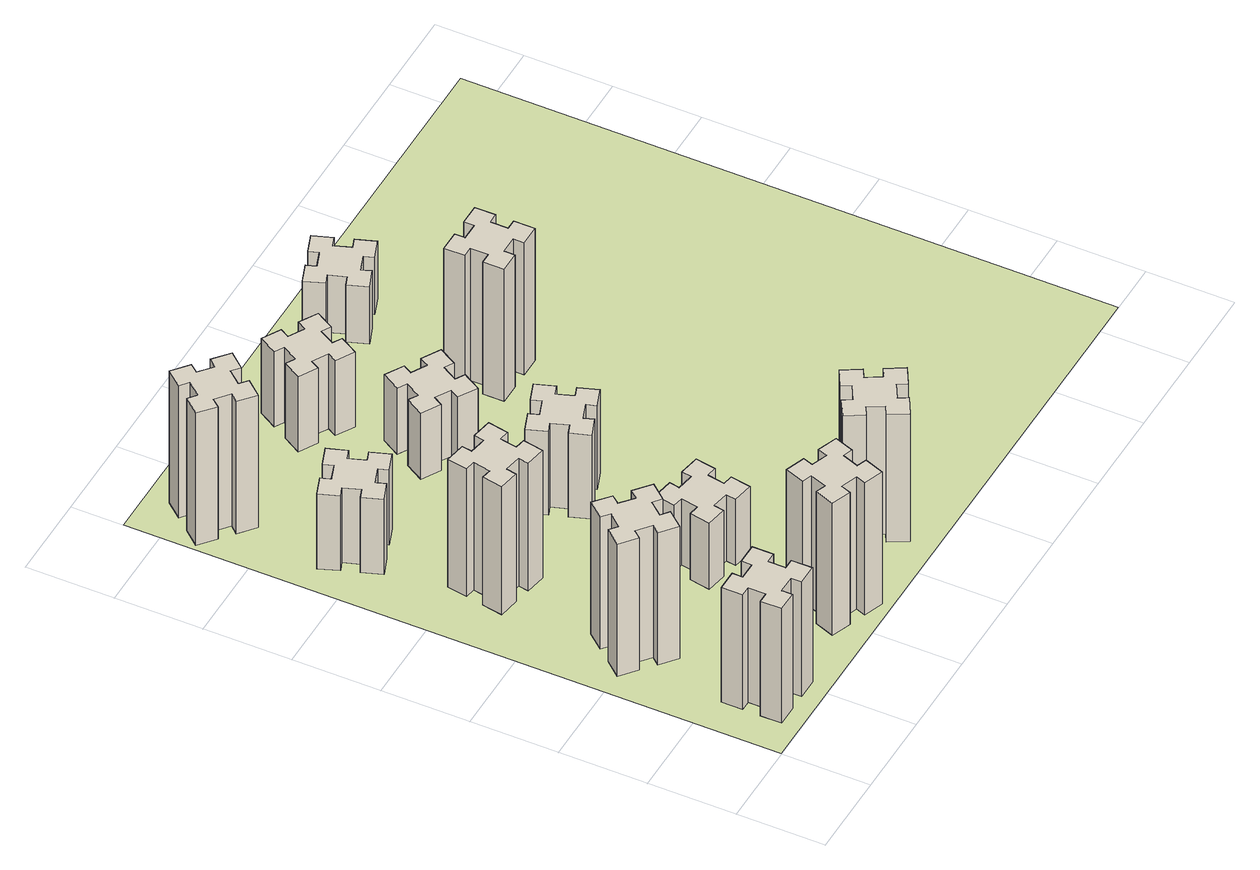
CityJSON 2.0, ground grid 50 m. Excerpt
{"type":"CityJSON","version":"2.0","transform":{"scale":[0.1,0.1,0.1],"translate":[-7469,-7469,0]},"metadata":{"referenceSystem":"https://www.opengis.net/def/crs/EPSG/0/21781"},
"CityObjects":{
"building1":{"type":"Building","attributes":{"class":"1000","function":"1000","usage":"1000","yearOfConstruction":2016,"roofType":"1000","measuredHeight":78,"storeysAboveGround":30,"storeysBelowGround":0},"geometry":[{"type":"Solid","lod":"1","boundaries":[[[[0,1,2,3,4,5,6,7,8,9,10,11,12,13,14,15,16,17,18,19]],[[17,16,20,21]],[[16,15,22,20]],[[15,14,23,22]],[[14,13,24,23]],[[13,12,25,24]],[[12,11,26,25]],[[11,10,27,26]],[[10,9,28,27]],[[9,8,29,28]],[[8,7,30,29]],[[7,6,31,30]],[[6,5,32,31]],[[5,4,33,32]],[[4,3,34,33]],[[3,2,35,34]],[[2,1,36,35]],[[1,0,37,36]],[[0,19,38,37]],[[19,18,39,38]],[[18,17,21,39]],[[24,25,26,27,28,29,30,31,32,33,34,35,36,37,38,39,21,20,22,23]]]]}]},
"building2":{"type":"Building","attributes":{"class":"1000","function":"1000","usage":"1000","yearOfConstruction":2016,"roofType":"1000","measuredHeight":90,"storeysAboveGround":30,"storeysBelowGround":0},"geometry":[{"type":"Solid","lod":"1","boundaries":[[[[40,41,42,43,44,45,46,47,48,49,50,51,52,53,54,55,56,57,58,59]],[[57,56,60,61]],[[56,55,62,60]],[[55,54,63,62]],[[54,53,64,63]],[[53,52,65,64]],[[52,51,66,65]],[[51,50,67,66]],[[50,49,68,67]],[[49,48,69,68]],[[48,47,70,69]],[[47,46,71,70]],[[46,45,72,71]],[[45,44,73,72]],[[44,43,74,73]],[[43,42,75,74]],[[42,41,76,75]],[[41,40,77,76]],[[40,59,78,77]],[[59,58,79,78]],[[58,57,61,79]],[[64,65,66,67,68,69,70,71,72,73,74,75,76,77,78,79,61,60,62,63]]]]}]},
"building3":{"type":"Building","attributes":{"class":"1000","function":"1000","usage":"1000","yearOfConstruction":2016,"roofType":"1000","measuredHeight":87,"storeysAboveGround":30,"storeysBelowGround":0},"geometry":[{"type":"Solid","lod":"1","boundaries":[[[[80,81,82,83,84,85,86,87,88,89,90,91,92,93,94,95,96,97,98,99]],[[97,96,100,101]],[[96,95,102,100]],[[95,94,103,102]],[[94,93,104,103]],[[93,92,105,104]],[[92,91,106,105]],[[91,90,107,106]],[[90,89,108,107]],[[89,88,109,108]],[[88,87,110,109]],[[87,86,111,110]],[[86,85,112,111]],[[85,84,113,112]],[[84,83,114,113]],[[83,82,115,114]],[[82,81,116,115]],[[81,80,117,116]],[[80,99,118,117]],[[99,98,119,118]],[[98,97,101,119]],[[104,105,106,107,108,109,110,111,112,113,114,115,116,117,118,119,101,100,102,103]]]]}]},
"building4":{"type":"Building","attributes":{"class":"1000","function":"1000","usage":"1000","yearOfConstruction":2016,"roofType":"1000","measuredHeight":51,"storeysAboveGround":30,"storeysBelowGround":0},"geometry":[{"type":"Solid","lod":"1","boundaries":[[[[120,121,122,123,124,125,126,127,128,129,130,131,132,133,134,135,136,137,138,139]],[[137,136,140,141]],[[136,135,142,140]],[[135,134,143,142]],[[134,133,144,143]],[[133,132,145,144]],[[132,131,146,145]],[[131,130,147,146]],[[130,129,148,147]],[[129,128,149,148]],[[128,127,150,149]],[[127,126,151,150]],[[126,125,152,151]],[[125,124,153,152]],[[124,123,154,153]],[[123,122,155,154]],[[122,121,156,155]],[[121,120,157,156]],[[120,139,158,157]],[[139,138,159,158]],[[138,137,141,159]],[[144,145,146,147,148,149,150,151,152,153,154,155,156,157,158,159,141,140,142,143]]]]}]},
"building5":{"type":"Building","attributes":{"class":"1000","function":"1000","usage":"1000","yearOfConstruction":2016,"roofType":"1000","measuredHeight":90,"storeysAboveGround":30,"storeysBelowGround":0},"geometry":[{"type":"Solid","lod":"1","boundaries":[[[[160,161,162,163,164,165,166,167,168,169,170,171,172,173,174,175,176,177,178,179]],[[177,176,180,181]],[[176,175,182,180]],[[175,174,183,182]],[[174,173,184,183]],[[173,172,185,184]],[[172,171,186,185]],[[171,170,187,186]],[[170,169,188,187]],[[169,168,189,188]],[[168,167,190,189]],[[167,166,191,190]],[[166,165,192,191]],[[165,164,193,192]],[[164,163,194,193]],[[163,162,195,194]],[[162,161,196,195]],[[161,160,197,196]],[[160,179,198,197]],[[179,178,199,198]],[[178,177,181,199]],[[184,185,186,187,188,189,190,191,192,193,194,195,196,197,198,199,181,180,182,183]]]]}]},
"building6":{"type":"Building","attributes":{"class":"1000","function":"1000","usage":"1000","yearOfConstruction":2016,"roofType":"1000","measuredHeight":90,"storeysAboveGround":30,"storeysBelowGround":0},"geometry":[{"type":"Solid","lod":"1","boundaries":[[[[200,201,202,203,204,205,206,207,208,209,210,211,212,213,214,215,216,217,218,219]],[[217,216,220,221]],[[216,215,222,220]],[[215,214,223,222]],[[214,213,224,223]],[[213,212,225,224]],[[212,211,226,225]],[[211,210,227,226]],[[210,209,228,227]],[[209,208,229,228]],[[208,207,230,229]],[[207,206,231,230]],[[206,205,232,231]],[[205,204,233,232]],[[204,203,234,233]],[[203,202,235,234]],[[202,201,236,235]],[[201,200,237,236]],[[200,219,238,237]],[[219,218,239,238]],[[218,217,221,239]],[[224,225,226,227,228,229,230,231,232,233,234,235,236,237,238,239,221,220,222,223]]]]}]},
"building7":{"type":"Building","attributes":{"class":"1000","function":"1000","usage":"1000","yearOfConstruction":2016,"roofType":"1000","measuredHeight":45,"storeysAboveGround":30,"storeysBelowGround":0},"geometry":[{"type":"Solid","lod":"1","boundaries":[[[[240,241,242,243,244,245,246,247,248,249,250,251,252,253,254,255,256,257,258,259]],[[257,256,260,261]],[[256,255,262,260]],[[255,254,263,262]],[[254,253,264,263]],[[253,252,265,264]],[[252,251,266,265]],[[251,250,267,266]],[[250,249,268,267]],[[249,248,269,268]],[[248,247,270,269]],[[247,246,271,270]],[[246,245,272,271]],[[245,244,273,272]],[[244,243,274,273]],[[243,242,275,274]],[[242,241,276,275]],[[241,240,277,276]],[[240,259,278,277]],[[259,258,279,278]],[[258,257,261,279]],[[264,265,266,267,268,269,270,271,272,273,274,275,276,277,278,279,261,260,262,263]]]]}]},
"building8":{"type":"Building","attributes":{"class":"1000","function":"1000","usage":"1000","yearOfConstruction":2016,"roofType":"1000","measuredHeight":57,"storeysAboveGround":30,"storeysBelowGround":0},"geometry":[{"type":"Solid","lod":"1","boundaries":[[[[280,281,282,283,284,285,286,287,288,289,290,291,292,293,294,295,296,297,298,299]],[[297,296,300,301]],[[296,295,302,300]],[[295,294,303,302]],[[294,293,304,303]],[[293,292,305,304]],[[292,291,306,305]],[[291,290,307,306]],[[290,289,308,307]],[[289,288,309,308]],[[288,287,310,309]],[[287,286,311,310]],[[286,285,312,311]],[[285,284,313,312]],[[284,283,314,313]],[[283,282,315,314]],[[282,281,316,315]],[[281,280,317,316]],[[280,299,318,317]],[[299,298,319,318]],[[298,297,301,319]],[[304,305,306,307,308,309,310,311,312,313,314,315,316,317,318,319,301,300,302,303]]]]}]},
"building9":{"type":"Building","attributes":{"class":"1000","function":"1000","usage":"1000","yearOfConstruction":2016,"roofType":"1000","measuredHeight":87,"storeysAboveGround":30,"storeysBelowGround":0},"geometry":[{"type":"Solid","lod":"1","boundaries":[[[[320,321,322,323,324,325,326,327,328,329,330,331,332,333,334,335,336,337,338,339]],[[337,336,340,341]],[[336,335,342,340]],[[335,334,343,342]],[[334,333,344,343]],[[333,332,345,344]],[[332,331,346,345]],[[331,330,347,346]],[[330,329,348,347]],[[329,328,349,348]],[[328,327,350,349]],[[327,326,351,350]],[[326,325,352,351]],[[325,324,353,352]],[[324,323,354,353]],[[323,322,355,354]],[[322,321,356,355]],[[321,320,357,356]],[[320,339,358,357]],[[339,338,359,358]],[[338,337,341,359]],[[344,345,346,347,348,349,350,351,352,353,354,355,356,357,358,359,341,340,342,343]]]]}]},
"building10":{"type":"Building","attributes":{"class":"1000","function":"1000","usage":"1000","yearOfConstruction":2016,"roofType":"1000","measuredHeight":45,"storeysAboveGround":30,"storeysBelowGround":0},"geometry":[{"type":"Solid","lod":"1","boundaries":[[[[360,361,362,363,364,365,366,367,368,369,370,371,372,373,374,375,376,377,378,379]],[[377,376,380,381]],[[376,375,382,380]],[[375,374,383,382]],[[374,373,384,383]],[[373,372,385,384]],[[372,371,386,385]],[[371,370,387,386]],[[370,369,388,387]],[[369,368,389,388]],[[368,367,390,389]],[[367,366,391,390]],[[366,365,392,391]],[[365,364,393,392]],[[364,363,394,393]],[[363,362,395,394]],[[362,361,396,395]],[[361,360,397,396]],[[360,379,398,397]],[[379,378,399,398]],[[378,377,381,399]],[[384,385,386,387,388,389,390,391,392,393,394,395,396,397,398,399,381,380,382,383]]]]}]},
"building11":{"type":"Building","attributes":{"class":"1000","function":"1000","usage":"1000","yearOfConstruction":2016,"roofType":"1000","measuredHeight":51,"storeysAboveGround":30,"storeysBelowGround":0},"geometry":[{"type":"Solid","lod":"1","boundaries":[[[[400,401,402,403,404,405,406,407,408,409,410,411,412,413,414,415,416,417,418,419]],[[417,416,420,421]],[[416,415,422,420]],[[415,414,423,422]],[[414,413,424,423]],[[413,412,425,424]],[[412,411,426,425]],[[411,410,427,426]],[[410,409,428,427]],[[409,408,429,428]],[[408,407,430,429]],[[407,406,431,430]],[[406,405,432,431]],[[405,404,433,432]],[[404,403,434,433]],[[403,402,435,434]],[[402,401,436,435]],[[401,400,437,436]],[[400,419,438,437]],[[419,418,439,438]],[[418,417,421,439]],[[424,425,426,427,428,429,430,431,432,433,434,435,436,437,438,439,421,420,422,423]]]]}]},
"building12":{"type":"Building","attributes":{"class":"1000","function":"1000","usage":"1000","yearOfConstruction":2016,"roofType":"1000","measuredHeight":90,"storeysAboveGround":30,"storeysBelowGround":0},"geometry":[{"type":"Solid","lod":"1","boundaries":[[[[440,441,442,443,444,445,446,447,448,449,450,451,452,453,454,455,456,457,458,459]],[[457,456,460,461]],[[456,455,462,460]],[[455,454,463,462]],[[454,453,464,463]],[[453,452,465,464]],[[452,451,466,465]],[[451,450,467,466]],[[450,449,468,467]],[[449,448,469,468]],[[448,447,470,469]],[[447,446,471,470]],[[446,445,472,471]],[[445,444,473,472]],[[444,443,474,473]],[[443,442,475,474]],[[442,441,476,475]],[[441,440,477,476]],[[440,459,478,477]],[[459,458,479,478]],[[458,457,461,479]],[[464,465,466,467,468,469,470,471,472,473,474,475,476,477,478,479,461,460,462,463]]]]}]},
"building13":{"type":"Building","attributes":{"class":"1000","function":"1000","usage":"1000","yearOfConstruction":2016,"roofType":"1000","measuredHeight":39,"storeysAboveGround":30,"storeysBelowGround":0},"geometry":[{"type":"Solid","lod":"1","boundaries":[[[[480,481,482,483,484,485,486,487,488,489,490,491,492,493,494,495,496,497,498,499]],[[497,496,500,501]],[[496,495,502,500]],[[495,494,503,502]],[[494,493,504,503]],[[493,492,505,504]],[[492,491,506,505]],[[491,490,507,506]],[[490,489,508,507]],[[489,488,509,508]],[[488,487,510,509]],[[487,486,511,510]],[[486,485,512,511]],[[485,484,513,512]],[[484,483,514,513]],[[483,482,515,514]],[[482,481,516,515]],[[481,480,517,516]],[[480,499,518,517]],[[499,498,519,518]],[[498,497,501,519]],[[504,505,506,507,508,509,510,511,512,513,514,515,516,517,518,519,501,500,502,503]]]]}]},
"landuse1":{"type":"LandUse","attributes":{"name":"plot1","function":"1010"},"geometry":[{"type":"MultiSurface","lod":"1","boundaries":[[[520,521,522,523]]]}]}
},
"vertices":[
[265,325,0],[265,225,0],[205,225,0],[205,105,0],[325,105,0],[325,165,0],[425,165,0],[425,105,0],[545,105,0],[545,225,0],[485,225,0],[485,325,0],[545,325,0],[545,445,0],[425,445,0],[425,385,0],[325,385,0],[325,445,0],[205,445,0],[205,325,0],[325,385,780],[325,445,780],[425,385,780],[425,445,780],[545,445,780],[545,325,780],[485,325,780],[485,225,780],[545,225,780],[545,105,780],[425,105,780],[425,165,780],[325,165,780],[325,105,780],[205,105,780],[205,225,780],[265,225,780],[265,325,780],[205,325,780],[205,445,780],
[484,1067,0],[408,1132,0],[446,1178,0],[354,1255,0],[277,1163,0],[323,1124,0],[259,1048,0],[213,1086,0],[136,994,0],[228,917,0],[266,963,0],[343,899,0],[304,853,0],[396,776,0],[473,868,0],[427,906,0],[492,983,0],[538,944,0],[615,1036,0],[523,1113,0],[492,983,900],[538,944,900],[427,906,900],[473,868,900],[396,776,900],[304,853,900],[343,899,900],[266,963,900],[228,917,900],[136,994,900],[213,1086,900],[259,1048,900],[323,1124,900],[277,1163,900],[354,1255,900],[446,1178,900],[408,1132,900],[484,1067,900],[523,1113,900],[615,1036,900],
[376,1924,0],[358,1825,0],[299,1836,0],[278,1717,0],[397,1697,0],[407,1756,0],[505,1738,0],[495,1679,0],[613,1658,0],[634,1777,0],[575,1787,0],[592,1885,0],[651,1875,0],[672,1993,0],[554,2014,0],[544,1955,0],[445,1972,0],[456,2031,0],[337,2052,0],[317,1934,0],[445,1972,870],[456,2031,870],[544,1955,870],[554,2014,870],[672,1993,870],[651,1875,870],[592,1885,870],[575,1787,870],[634,1777,870],[613,1658,870],[495,1679,870],[505,1738,870],[407,1756,870],[397,1697,870],[278,1717,870],[299,1836,870],[358,1825,870],[376,1924,870],[317,1934,870],[337,2052,870],
[385,2716,0],[291,2682,0],[270,2738,0],[157,2697,0],[199,2584,0],[255,2605,0],[289,2511,0],[233,2490,0],[274,2377,0],[387,2419,0],[366,2475,0],[460,2509,0],[480,2453,0],[593,2494,0],[552,2607,0],[496,2586,0],[462,2680,0],[518,2700,0],[477,2813,0],[364,2772,0],[462,2680,510],[518,2700,510],[496,2586,510],[552,2607,510],[593,2494,510],[480,2453,510],[460,2509,510],[366,2475,510],[387,2419,510],[274,2377,510],[233,2490,510],[289,2511,510],[255,2605,510],[199,2584,510],[157,2697,510],[270,2738,510],[291,2682,510],[385,2716,510],[364,2772,510],[477,2813,510],
[1029,360,0],[995,266,0],[939,287,0],[897,174,0],[1010,133,0],[1031,189,0],[1125,155,0],[1104,99,0],[1217,57,0],[1258,170,0],[1202,191,0],[1236,285,0],[1292,264,0],[1333,377,0],[1220,418,0],[1200,362,0],[1106,396,0],[1127,452,0],[1014,493,0],[973,380,0],[1106,396,900],[1127,452,900],[1200,362,900],[1220,418,900],[1333,377,900],[1292,264,900],[1236,285,900],[1202,191,900],[1258,170,900],[1217,57,900],[1104,99,900],[1125,155,900],[1031,189,900],[1010,133,900],[897,174,900],[939,287,900],[995,266,900],[1029,360,900],[973,380,900],[1014,493,900],
[384,3387,0],[308,3452,0],[346,3498,0],[254,3575,0],[177,3483,0],[223,3444,0],[159,3368,0],[113,3406,0],[36,3314,0],[128,3237,0],[166,3283,0],[243,3219,0],[204,3173,0],[296,3096,0],[373,3188,0],[327,3226,0],[392,3303,0],[438,3264,0],[515,3356,0],[423,3433,0],[392,3303,900],[438,3264,900],[327,3226,900],[373,3188,900],[296,3096,900],[204,3173,900],[243,3219,900],[166,3283,900],[128,3237,900],[36,3314,900],[113,3406,900],[159,3368,900],[223,3444,900],[177,3483,900],[254,3575,900],[346,3498,900],[308,3452,900],[384,3387,900],[423,3433,900],[515,3356,900],
[1047,916,0],[1145,898,0],[1135,839,0],[1253,818,0],[1274,937,0],[1215,947,0],[1232,1045,0],[1291,1035,0],[1312,1153,0],[1194,1174,0],[1184,1115,0],[1085,1132,0],[1096,1191,0],[977,1212,0],[957,1094,0],[1016,1084,0],[998,985,0],[939,996,0],[918,877,0],[1037,857,0],[998,985,450],[939,996,450],[1016,1084,450],[957,1094,450],[977,1212,450],[1096,1191,450],[1085,1132,450],[1184,1115,450],[1194,1174,450],[1312,1153,450],[1291,1035,450],[1232,1045,450],[1215,947,450],[1274,937,450],[1253,818,450],[1135,839,450],[1145,898,450],[1047,916,450],[1037,857,450],[918,877,450],
[1336,1846,0],[1302,1940,0],[1358,1960,0],[1317,2073,0],[1204,2032,0],[1225,1976,0],[1131,1942,0],[1110,1998,0],[997,1957,0],[1039,1844,0],[1095,1865,0],[1129,1771,0],[1073,1750,0],[1114,1637,0],[1227,1679,0],[1206,1735,0],[1300,1769,0],[1320,1713,0],[1433,1754,0],[1392,1867,0],[1300,1769,570],[1320,1713,570],[1206,1735,570],[1227,1679,570],[1114,1637,570],[1073,1750,570],[1129,1771,570],[1095,1865,570],[1039,1844,570],[997,1957,570],[1110,1998,570],[1131,1942,570],[1225,1976,570],[1204,2032,570],[1317,2073,570],[1358,1960,570],[1302,1940,570],[1336,1846,570],[1392,1867,570],[1433,1754,570],
[1744,496,0],[1657,446,0],[1627,498,0],[1523,438,0],[1583,334,0],[1635,364,0],[1685,277,0],[1633,247,0],[1693,143,0],[1797,203,0],[1767,255,0],[1854,305,0],[1884,253,0],[1988,313,0],[1928,417,0],[1876,387,0],[1826,474,0],[1878,504,0],[1818,608,0],[1714,548,0],[1826,474,870],[1878,504,870],[1876,387,870],[1928,417,870],[1988,313,870],[1884,253,870],[1854,305,870],[1767,255,870],[1797,203,870],[1693,143,870],[1633,247,870],[1685,277,870],[1635,364,870],[1583,334,870],[1523,438,870],[1627,498,870],[1657,446,870],[1744,496,870],[1714,548,870],[1818,608,870],
[1117,2525,0],[1204,2475,0],[1174,2423,0],[1278,2363,0],[1338,2467,0],[1286,2497,0],[1336,2584,0],[1388,2554,0],[1448,2658,0],[1344,2718,0],[1314,2666,0],[1227,2716,0],[1257,2768,0],[1153,2828,0],[1093,2724,0],[1145,2694,0],[1095,2607,0],[1043,2637,0],[983,2533,0],[1087,2473,0],[1095,2607,450],[1043,2637,450],[1145,2694,450],[1093,2724,450],[1153,2828,450],[1257,2768,450],[1227,2716,450],[1314,2666,450],[1344,2718,450],[1448,2658,450],[1388,2554,450],[1336,2584,450],[1286,2497,450],[1338,2467,450],[1278,2363,450],[1174,2423,450],[1204,2475,450],[1117,2525,450],[1087,2473,450],[983,2533,450],
[1214,3306,0],[1127,3356,0],[1157,3408,0],[1053,3468,0],[993,3364,0],[1045,3334,0],[995,3247,0],[943,3277,0],[883,3173,0],[987,3113,0],[1017,3165,0],[1104,3115,0],[1074,3063,0],[1178,3003,0],[1238,3107,0],[1186,3137,0],[1236,3224,0],[1288,3194,0],[1348,3298,0],[1244,3358,0],[1236,3224,510],[1288,3194,510],[1186,3137,510],[1238,3107,510],[1178,3003,510],[1074,3063,510],[1104,3115,510],[1017,3165,510],[987,3113,510],[883,3173,510],[943,3277,510],[995,3247,510],[1045,3334,510],[993,3364,510],[1053,3468,510],[1157,3408,510],[1127,3356,510],[1214,3306,510],[1244,3358,510],[1348,3298,510],
[1905,2705,0],[1805,2705,0],[1805,2765,0],[1685,2765,0],[1685,2645,0],[1745,2645,0],[1745,2545,0],[1685,2545,0],[1685,2425,0],[1805,2425,0],[1805,2485,0],[1905,2485,0],[1905,2425,0],[2025,2425,0],[2025,2545,0],[1965,2545,0],[1965,2645,0],[2025,2645,0],[2025,2765,0],[1905,2765,0],[1965,2645,900],[2025,2645,900],[1965,2545,900],[2025,2545,900],[2025,2425,900],[1905,2425,900],[1905,2485,900],[1805,2485,900],[1805,2425,900],[1685,2425,900],[1685,2545,900],[1745,2545,900],[1745,2645,900],[1685,2645,900],[1685,2765,900],[1805,2765,900],[1805,2705,900],[1905,2705,900],[1905,2765,900],[2025,2765,900],
[1865,3556,0],[1771,3522,0],[1750,3578,0],[1637,3537,0],[1679,3424,0],[1735,3445,0],[1769,3351,0],[1713,3330,0],[1754,3217,0],[1867,3259,0],[1846,3315,0],[1940,3349,0],[1960,3293,0],[2073,3334,0],[2032,3447,0],[1976,3426,0],[1942,3520,0],[1998,3540,0],[1957,3653,0],[1844,3612,0],[1942,3520,390],[1998,3540,390],[1976,3426,390],[2032,3447,390],[2073,3334,390],[1960,3293,390],[1940,3349,390],[1846,3315,390],[1867,3259,390],[1754,3217,390],[1713,3330,390],[1769,3351,390],[1735,3445,390],[1679,3424,390],[1637,3537,390],[1750,3578,390],[1771,3522,390],[1865,3556,390],[1844,3612,390],[1957,3653,390],
[5,3705,0],[3705,3705,0],[3705,5,0],[5,5,0]
]}
